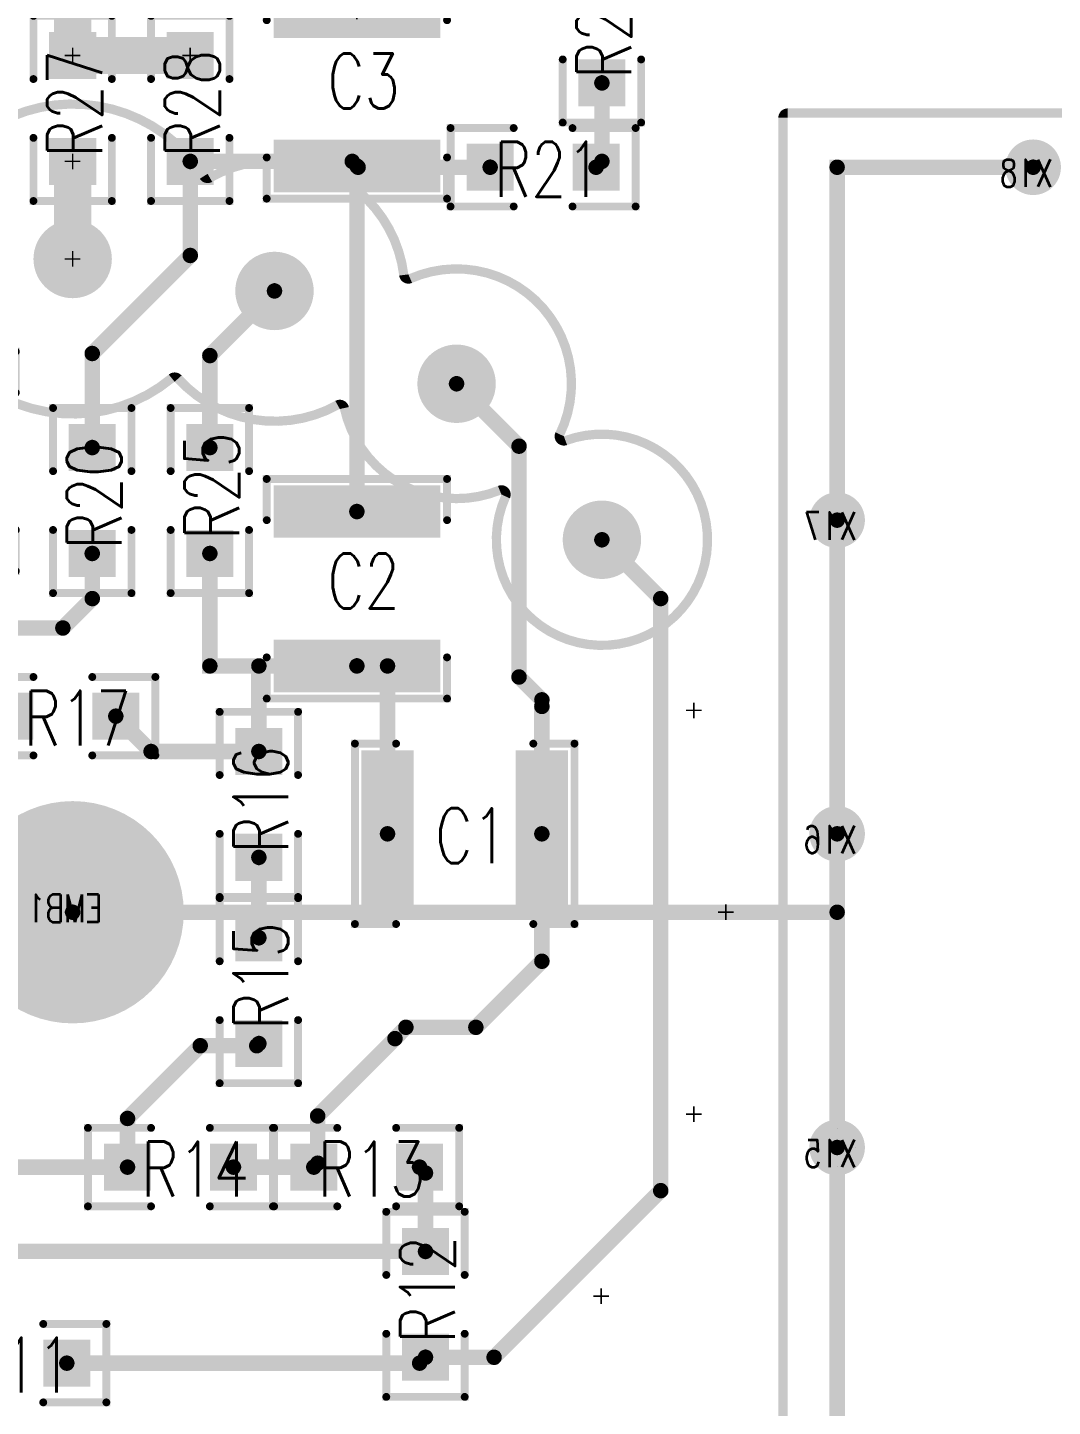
# Model space of a CAD drawing. Extents: x -105 to 180, y -98 to 99.
# Drawn here: x -1.46 to 31.74, y -16.01 to 28.65 of the extents above; entities that cross this region are included whole.
import ezdxf

# ---------------------------------------------------------------- set-up
doc = ezdxf.new("R2010")
doc.units = 0
for name, pattern in [('SIG_23', [2, 1, 1]), ('SIG_24', [2, 1, 1]), ('SIG_25', [2, 1, 1]), ('SIG_26', [2, 1, 1]), ('SIG_27', [2, 1, 1]), ('SIG_28', [2, 1, 1]), ('SIG_30', [2, 1, 1]), ('SIG_31', [2, 1, 1]), ('SIG_32', [2, 1, 1]), ('SIG_33', [2, 1, 1]), ('SIG_54', [2, 1, 1]), ('SIG_58', [2, 1, 1]), ('SIG_61', [2, 1, 1])]:
    doc.linetypes.add(name, pattern=pattern)
for name, color, linetype in [('DRIL_NPLTE_THRU_01', 16, 'CONTINUOUS'), ('DRIL_NPLTE_THRU_02', 176, 'CONTINUOUS'), ('DRIL_NPLTE_THRU_04', 56, 'CONTINUOUS'), ('DRIL_PLTE_THRU_01', 16, 'CONTINUOUS'), ('DRIL_PLTE_THRU_02', 176, 'CONTINUOUS'), ('DRIL_PLTE_THRU_04', 56, 'CONTINUOUS'), ('DRIL_SYMBOL', 5, 'CONTINUOUS'), ('PADS_BOT', 2, 'CONTINUOUS'), ('PADS_INNER', 1, 'CONTINUOUS'), ('PADS_TOP', 1, 'CONTINUOUS'), ('PART_NAME_01', 2, 'CONTINUOUS'), ('PART_NAME_04', 4, 'CONTINUOUS'), ('PART_TOP_2DLINE_00', 254, 'CONTINUOUS'), ('POUR_OUTLINE_01', 1, 'CONTINUOUS'), ('POUR_VIATHERM_01', 1, 'CONTINUOUS'), ('POUR_VIATHERM_04', 2, 'CONTINUOUS'), ('POUR_VOID_04', 2, 'CONTINUOUS'), ('TRACE_01', 1, 'CONTINUOUS'), ('TRACE_04', 2, 'CONTINUOUS'), ('VIAPTS', 1, 'CONTINUOUS')]:
    doc.layers.add(name, color=color, linetype=linetype)
doc.styles.add('W0$127', font='simplex', dxfattribs={"width": 0.75})
doc.styles.add('W0$254', font='simplex', dxfattribs={"width": 0.75})

# ---------------------------------------------------------------- blocks, each defined once
blk = doc.blocks.new('POUR_OUTLINE_51')
at = {"layer": 'POUR_OUTLINE_01', "const_width": 0.3}
blk.add_lwpolyline([(-442.11, -452.1375), (-442.11, -383.205, 0.4142136), (-442.26, -383.055), (-479.76, -383.055, 0.4142136), (-479.91, -383.205), (-479.91, -452.1375, 0.4142136), (-479.76, -452.2875), (-442.26, -452.2875, 0.4142136)], format="xyb", close=True, dxfattribs=at)
blk = doc.blocks.new('POUR_VIATHERM_55')
at = {"layer": 'POUR_VIATHERM_01'}
for points in [[(-478.155, -415.96), (-478.155, -415.96)], [(-478.755, -416.56), (-478.755, -416.56)], [(-477.555, -416.56), (-477.555, -416.56)], [(-478.155, -417.16), (-478.155, -417.16)]]:
    blk.add_lwpolyline(points, dxfattribs=at)
blk = doc.blocks.new('POUR_HEADER_0')
for name in ['POUR_OUTLINE_51', 'POUR_VIATHERM_55']:
    blk.add_blockref(name, (478.155, 383.54))
blk = doc.blocks.new('POUR_VOID_5')
at = {"layer": 'POUR_VOID_04', "const_width": 0.3}
blk.add_lwpolyline([(-486.956, -393.665, -4.964607), (-488.893, -395.471, 0.676408), (-489.086, -395.27, -0.465493), (-494.119, -392.608, 0.502698), (-494.338, -392.509, -0.347652), (-499.504, -391.656, 0.401293), (-499.711, -391.641, -0.296276), (-505.142, -392.282, 0.344346), (-505.323, -392.32, -0.304182), (-511.128, -393.973, 0.36004), (-511.306, -394.044, -0.308704), (-515.949, -396.404, 0.448709), (-516.118, -396.551, -0.398169), (-519.87, -400.419, 0.562848), (-519.993, -400.644, -3.370465), (-523.414, -398.901, 0.562847), (-523.305, -398.669, -0.594014), (-520.086, -392.583, 0.448709), (-519.939, -392.414, -0.4911), (-514.773, -387.239, 0.360041), (-514.612, -387.137, -0.48598), (-506.608, -384.207, 0.344345), (-506.424, -384.187, -0.477045), (-498.675, -385.102, 0.401294), (-498.474, -385.152, -0.535524), (-492.193, -388.299, 0.502698), (-491.984, -388.418, -0.69952), (-487.142, -393.459, 0.676408)], format="xyb", close=True, dxfattribs=at)
blk = doc.blocks.new('POUR_OUTLINE_2')
blk.add_blockref('POUR_VOID_5', (0, 0))
blk = doc.blocks.new('POUR_VIATHERM_49')
at = {"layer": 'POUR_VIATHERM_04'}
for points in [[(-478.155, -415.96), (-478.155, -415.96)], [(-478.755, -416.56), (-478.755, -416.56)], [(-477.555, -416.56), (-477.555, -416.56)], [(-478.155, -417.16), (-478.155, -417.16)]]:
    blk.add_lwpolyline(points, dxfattribs=at)
blk = doc.blocks.new('POUR_HEADER_1')
for name in ['POUR_OUTLINE_2', 'POUR_VIATHERM_49']:
    blk.add_blockref(name, (541.02, 343.535))
blk = doc.blocks.new('SMOOTH_0$254')
at = {"const_width": 0.127}
blk.add_lwpolyline([(-0.0635, 0, 1), (0.0635, 0, 1)], format="xyb", close=True, dxfattribs=at)
blk = doc.blocks.new('PART_BODY_TOP_1')
at = {"layer": 'PART_TOP_2DLINE_00', "const_width": 0.254}
for points in [[(-0.9525, 1.27), (-2.9972, 1.27), (-2.9972, -1.27), (-0.9525, -1.27)], [(0.9525, 1.27), (2.9972, 1.27), (2.9972, -1.27), (0.9525, -1.27)]]:
    blk.add_lwpolyline(points, dxfattribs=at)
at = {"layer": 'PART_TOP_2DLINE_00'}
for p in [(-2.9972, 1.27), (-0.9525, 1.27), (0.9525, 1.27), (2.9972, 1.27), (-2.9972, -1.27), (-0.9525, -1.27), (0.9525, -1.27), (2.9972, -1.27)]:
    blk.add_blockref('SMOOTH_0$254', p, dxfattribs=at)
blk = doc.blocks.new('DRIL_SYMBOL_0')
at = {"layer": 'DRIL_SYMBOL', "const_width": 0.0508}
for points in [[(-0.254, 0), (0.254, 0)], [(0, -0.254), (0, 0.254)]]:
    blk.add_lwpolyline(points, dxfattribs=at)
blk = doc.blocks.new('DRIL_HOLE_0')
blk.add_lwpolyline([(0, 0, 1), (0, 0, 1)], format="xyb", close=True)
blk.add_blockref('DRIL_SYMBOL_0', (0, 0))
blk = doc.blocks.new('PAD_0')
blk.add_lwpolyline([(0, 0, 1), (0, 0, 1)], format="xyb", close=True)
blk = doc.blocks.new('PAD_1')
at = {"const_width": 1.524}
blk.add_lwpolyline([(-0.762, 0), (0.762, 0)], dxfattribs=at)
blk = doc.blocks.new('STK_TOP_5')
at = {"layer": 'DRIL_PLTE_THRU_01'}
blk.add_blockref('DRIL_HOLE_0', (0, 0), dxfattribs=at)
at = {"layer": 'DRIL_PLTE_THRU_02'}
blk.add_blockref('DRIL_HOLE_0', (0, 0), dxfattribs=at)
at = {"layer": 'DRIL_PLTE_THRU_04'}
blk.add_blockref('DRIL_HOLE_0', (0, 0), dxfattribs=at)
at = {"layer": 'PADS_BOT'}
blk.add_blockref('PAD_0', (0, 0), dxfattribs=at)
at = {"layer": 'PADS_INNER'}
blk.add_blockref('PAD_0', (0, 0), dxfattribs=at)
at = {"layer": 'PADS_TOP'}
blk.add_blockref('PAD_1', (0, 0), dxfattribs=at)
blk = doc.blocks.new('SYM_TOP_2')
for name, p in [('PART_BODY_TOP_1', (0, 0)), ('STK_TOP_5', (-1.7145, 0)), ('STK_TOP_5', (1.7145, 0))]:
    blk.add_blockref(name, p)
blk = doc.blocks.new('PART_TOP_1')
blk.add_blockref('SYM_TOP_2', (0, 0))
at = {"layer": 'PART_NAME_01', "style": 'W0$254', "width": 0.75}
blk.add_text('R20', height=1.778, dxfattribs=at).set_placement((-1.5875, -0.9525))
blk = doc.blocks.new('PART_TOP_7')
blk.add_blockref('SYM_TOP_2', (0, 0))
at = {"layer": 'PART_NAME_01', "style": 'W0$254', "width": 0.75}
blk.add_text('R12', height=1.778, dxfattribs=at).set_placement((-1.27, -0.9525))
blk = doc.blocks.new('PART_TOP_8')
blk.add_blockref('SYM_TOP_2', (0, 0))
at = {"layer": 'PART_NAME_01', "style": 'W0$254', "width": 0.75}
blk.add_text('R13', height=1.778, rotation=180, dxfattribs=at).set_placement((1.5875, 0.9525))
blk = doc.blocks.new('PART_TOP_9')
blk.add_blockref('SYM_TOP_2', (0, 0))
at = {"layer": 'PART_NAME_01', "style": 'W0$254', "width": 0.75}
blk.add_text('R14', height=1.778, rotation=180, dxfattribs=at).set_placement((1.27, 0.953))
blk = doc.blocks.new('PART_TOP_10')
blk.add_blockref('SYM_TOP_2', (0, 0))
at = {"layer": 'PART_NAME_01', "style": 'W0$254', "width": 0.75}
blk.add_text('R15', height=1.778, rotation=180, dxfattribs=at).set_placement((1.27, 0.953))
blk = doc.blocks.new('PART_TOP_11')
blk.add_blockref('SYM_TOP_2', (0, 0))
at = {"layer": 'PART_NAME_01', "style": 'W0$254', "width": 0.75}
blk.add_text('R17', height=1.778, rotation=180, dxfattribs=at).set_placement((1.27, 0.953))
blk = doc.blocks.new('PART_TOP_14')
blk.add_blockref('SYM_TOP_2', (0, 0))
at = {"layer": 'PART_NAME_01', "style": 'W0$254', "width": 0.75}
blk.add_text('R21', height=1.778, dxfattribs=at).set_placement((-1.5875, -0.9525))
blk = doc.blocks.new('PART_TOP_16')
blk.add_blockref('SYM_TOP_2', (0, 0))
at = {"layer": 'PART_NAME_01', "style": 'W0$254', "width": 0.75}
blk.add_text('R27', height=1.778, rotation=180, dxfattribs=at).set_placement((1.587, 0.953))
blk = doc.blocks.new('PART_TOP_17')
blk.add_blockref('SYM_TOP_2', (0, 0))
at = {"layer": 'PART_NAME_01', "style": 'W0$254', "width": 0.75}
blk.add_text('R28', height=1.778, dxfattribs=at).set_placement((-1.5875, -0.9525))
blk = doc.blocks.new('PART_TOP_39')
blk.add_blockref('SYM_TOP_2', (0, 0))
at = {"layer": 'PART_NAME_01', "style": 'W0$254', "width": 0.75}
blk.add_text('R25', height=1.778, dxfattribs=at).set_placement((-1.27, -0.9525))
blk = doc.blocks.new('PART_TOP_42')
blk.add_blockref('SYM_TOP_2', (0, 0))
at = {"layer": 'PART_NAME_01', "style": 'W0$254', "width": 0.75}
blk.add_text('R11', height=1.778, dxfattribs=at).set_placement((-1.5875, -0.9525))
blk = doc.blocks.new('DRIL_SYMBOL_0$8')
at = {"layer": 'DRIL_SYMBOL', "const_width": 0.0508}
for points in [[(-0.254, 0), (0.254, 0)], [(0, -0.254), (0, 0.254)]]:
    blk.add_lwpolyline(points, dxfattribs=at)
blk = doc.blocks.new('DRIL_HOLE_0$8')
at = {"const_width": 0.4}
blk.add_lwpolyline([(-0.2, 0, 1), (0.2, 0, 1)], format="xyb", close=True, dxfattribs=at)
blk.add_blockref('DRIL_SYMBOL_0$8', (0, 0))
blk = doc.blocks.new('PAD_8')
at = {"const_width": 1.27}
blk.add_lwpolyline([(0, -0.635, 1), (0, 0.635, 1)], format="xyb", close=True, dxfattribs=at)
blk = doc.blocks.new('STK_BOT_89')
at = {"layer": 'DRIL_PLTE_THRU_01'}
blk.add_blockref('DRIL_HOLE_0$8', (0, 0), dxfattribs=at)
at = {"layer": 'DRIL_PLTE_THRU_02'}
blk.add_blockref('DRIL_HOLE_0$8', (0, 0), dxfattribs=at)
at = {"layer": 'DRIL_PLTE_THRU_04'}
blk.add_blockref('DRIL_HOLE_0$8', (0, 0), dxfattribs=at)
at = {"layer": 'PADS_BOT'}
blk.add_blockref('PAD_8', (0, 0), dxfattribs=at)
at = {"layer": 'PADS_INNER'}
blk.add_blockref('PAD_8', (0, 0), dxfattribs=at)
at = {"layer": 'PADS_TOP'}
blk.add_blockref('PAD_8', (0, 0), dxfattribs=at)
blk = doc.blocks.new('STK_BOT_86')
at = {"layer": 'DRIL_NPLTE_THRU_01'}
blk.add_blockref('DRIL_HOLE_0', (0, 0), dxfattribs=at)
at = {"layer": 'DRIL_NPLTE_THRU_02'}
blk.add_blockref('DRIL_HOLE_0', (0, 0), dxfattribs=at)
at = {"layer": 'DRIL_NPLTE_THRU_04'}
blk.add_blockref('DRIL_HOLE_0', (0, 0), dxfattribs=at)
at = {"layer": 'PADS_BOT'}
blk.add_blockref('PAD_0', (0, 0), dxfattribs=at)
at = {"layer": 'PADS_INNER'}
blk.add_blockref('PAD_0', (0, 0), dxfattribs=at)
at = {"layer": 'PADS_TOP'}
blk.add_blockref('PAD_0', (0, 0), dxfattribs=at)
blk = doc.blocks.new('DRIL_SYMBOL_6$2')
at = {"layer": 'DRIL_SYMBOL', "const_width": 0.0508}
for points in [[(-0.254, 0), (0.254, 0)], [(0, -0.254), (0, 0.254)]]:
    blk.add_lwpolyline(points, dxfattribs=at)
blk = doc.blocks.new('DRIL_HOLE_6$2')
at = {"const_width": 3.1}
blk.add_lwpolyline([(-1.55, 0, 1), (1.55, 0, 1)], format="xyb", close=True, dxfattribs=at)
blk.add_blockref('DRIL_SYMBOL_6$2', (0, 0))
blk = doc.blocks.new('PAD_10')
at = {"const_width": 3.6}
blk.add_lwpolyline([(0, -1.8, 1), (0, 1.8, 1)], format="xyb", close=True, dxfattribs=at)
blk = doc.blocks.new('STK_BOT_161')
at = {"layer": 'DRIL_NPLTE_THRU_01'}
blk.add_blockref('DRIL_HOLE_6$2', (0, 0), dxfattribs=at)
at = {"layer": 'DRIL_NPLTE_THRU_02'}
blk.add_blockref('DRIL_HOLE_6$2', (0, 0), dxfattribs=at)
at = {"layer": 'DRIL_NPLTE_THRU_04'}
blk.add_blockref('DRIL_HOLE_6$2', (0, 0), dxfattribs=at)
at = {"layer": 'PADS_BOT'}
blk.add_blockref('PAD_10', (0, 0), dxfattribs=at)
at = {"layer": 'PADS_INNER'}
blk.add_blockref('PAD_0', (0, 0), dxfattribs=at)
at = {"layer": 'PADS_TOP'}
blk.add_blockref('PAD_0', (0, 0), dxfattribs=at)
blk = doc.blocks.new('SYM_BOT_33')
for name, p in [('STK_BOT_89', (0, 21.15898)), ('STK_BOT_89', (-6.53849, 20.12339)), ('STK_BOT_89', (6.53849, 20.12339)), ('STK_BOT_89', (-12.43694, 17.11798)), ('STK_BOT_89', (12.43694, 17.11798)), ('STK_BOT_89', (17.11798, 12.43694)), ('STK_BOT_89', (-17.145, 12.065)), ('STK_BOT_89', (20.12339, 6.53849)), ('STK_BOT_86', (-20.12339, 6.53849)), ('STK_BOT_161', (0, 0)), ('STK_BOT_86', (-21.15898, 0)), ('STK_BOT_86', (21.15898, 0)), ('STK_BOT_86', (-20.12339, -6.53849)), ('STK_BOT_86', (20.12339, -6.53849)), ('STK_BOT_89', (17.11798, -12.43694)), ('STK_BOT_86', (-17.11798, -12.43694)), ('STK_BOT_89', (12.43694, -17.11798)), ('STK_BOT_86', (-12.43694, -17.11798)), ('STK_BOT_89', (-6.53849, -20.12339)), ('STK_BOT_89', (6.53849, -20.12339)), ('STK_BOT_86', (0, -21.15898))]:
    blk.add_blockref(name, p)
blk = doc.blocks.new('PART_BOT_70')
blk.add_blockref('SYM_BOT_33', (0, 0))
at = {"layer": 'PART_NAME_04', "style": 'W0$127', "width": 0.75}
blk.add_text('EMB1', height=0.889, dxfattribs=at).set_placement((-0.9525, -0.3175))
blk = doc.blocks.new('PAD_12')
at = {"const_width": 0.9}
blk.add_lwpolyline([(0, -0.45, 1), (0, 0.45, 1)], format="xyb", close=True, dxfattribs=at)
blk = doc.blocks.new('STK_BOT_110')
at = {"layer": 'DRIL_PLTE_THRU_01'}
blk.add_blockref('DRIL_HOLE_0$8', (0, 0), dxfattribs=at)
at = {"layer": 'DRIL_PLTE_THRU_02'}
blk.add_blockref('DRIL_HOLE_0$8', (0, 0), dxfattribs=at)
at = {"layer": 'DRIL_PLTE_THRU_04'}
blk.add_blockref('DRIL_HOLE_0$8', (0, 0), dxfattribs=at)
at = {"layer": 'PADS_BOT'}
blk.add_blockref('PAD_12', (0, 0), dxfattribs=at)
at = {"layer": 'PADS_INNER'}
blk.add_blockref('PAD_12', (0, 0), dxfattribs=at)
at = {"layer": 'PADS_TOP'}
blk.add_blockref('PAD_12', (0, 0), dxfattribs=at)
blk = doc.blocks.new('SYM_BOT_10')
blk.add_blockref('STK_BOT_110', (0, 0))
blk = doc.blocks.new('PART_BOT_84')
blk.add_blockref('SYM_BOT_10', (0, 0))
at = {"layer": 'PART_NAME_04', "style": 'W0$127', "width": 0.75}
blk.add_text('X18', height=0.889, dxfattribs=at).set_placement((-0.635, -0.635))
blk = doc.blocks.new('PART_BOT_85')
blk.add_blockref('SYM_BOT_10', (0, 0))
at = {"layer": 'PART_NAME_04', "style": 'W0$127', "width": 0.75}
blk.add_text('X17', height=0.889, dxfattribs=at).set_placement((-0.635, -0.635))
blk = doc.blocks.new('PART_BOT_88')
blk.add_blockref('SYM_BOT_10', (0, 0))
at = {"layer": 'PART_NAME_04', "style": 'W0$127', "width": 0.75}
blk.add_text('X15', height=0.889, dxfattribs=at).set_placement((-0.635, -0.635))
blk = doc.blocks.new('PART_BOT_89')
blk.add_blockref('SYM_BOT_10', (0, 0))
at = {"layer": 'PART_NAME_04', "style": 'W0$127', "width": 0.75}
blk.add_text('X16', height=0.889, dxfattribs=at).set_placement((-0.635, -0.635))
blk = doc.blocks.new('PART_TOP_103')
blk.add_blockref('SYM_TOP_2', (0, 0))
at = {"layer": 'PART_NAME_01', "style": 'W0$254', "width": 0.75}
blk.add_text('R16', height=1.778, dxfattribs=at).set_placement((-1.5875, -0.9525))
blk = doc.blocks.new('PART_TOP_105')
blk.add_blockref('SYM_TOP_2', (0, 0))
at = {"layer": 'PART_NAME_01', "style": 'W0$254', "width": 0.75}
blk.add_text('R22', height=1.778, dxfattribs=at).set_placement((-1.5875, -0.9525))
blk = doc.blocks.new('PART_BODY_TOP_22')
at = {"layer": 'PART_TOP_2DLINE_00', "const_width": 0.254}
for points in [[(-2.2225, 2.921), (-3.556, 2.921), (-3.556, -2.921), (-2.2225, -2.921)], [(2.2225, 2.921), (3.556, 2.921), (3.556, -2.921), (2.2225, -2.921)]]:
    blk.add_lwpolyline(points, dxfattribs=at)
at = {"layer": 'PART_TOP_2DLINE_00'}
for p in [(-3.556, 2.921), (-2.2225, 2.921), (2.2225, 2.921), (3.556, 2.921), (-3.556, -2.921), (-2.2225, -2.921), (2.2225, -2.921), (3.556, -2.921)]:
    blk.add_blockref('SMOOTH_0$254', p, dxfattribs=at)
blk = doc.blocks.new('PAD_13')
at = {"const_width": 1.7}
blk.add_lwpolyline([(-2.7, 0), (2.7, 0)], dxfattribs=at)
blk = doc.blocks.new('STK_TOP_122')
at = {"layer": 'DRIL_PLTE_THRU_01'}
blk.add_blockref('DRIL_HOLE_0', (0, 0), dxfattribs=at)
at = {"layer": 'DRIL_PLTE_THRU_02'}
blk.add_blockref('DRIL_HOLE_0', (0, 0), dxfattribs=at)
at = {"layer": 'DRIL_PLTE_THRU_04'}
blk.add_blockref('DRIL_HOLE_0', (0, 0), dxfattribs=at)
at = {"layer": 'PADS_BOT'}
blk.add_blockref('PAD_0', (0, 0), dxfattribs=at)
at = {"layer": 'PADS_INNER'}
blk.add_blockref('PAD_0', (0, 0), dxfattribs=at)
at = {"layer": 'PADS_TOP', "rotation": 90}
blk.add_blockref('PAD_13', (0, 0), dxfattribs=at)
blk = doc.blocks.new('SYM_TOP_16')
for name, p in [('STK_TOP_122', (-2.5, 0)), ('STK_TOP_122', (2.5, 0)), ('PART_BODY_TOP_22', (0, 0))]:
    blk.add_blockref(name, p)
blk = doc.blocks.new('PART_TOP_107')
blk.add_blockref('SYM_TOP_16', (0, 0))
at = {"layer": 'PART_NAME_01', "style": 'W0$254', "width": 0.75}
blk.add_text('C1', height=1.778, rotation=180, dxfattribs=at).set_placement((0.952, 0.952))
blk = doc.blocks.new('PART_TOP_108')
blk.add_blockref('SYM_TOP_16', (0, 0))
at = {"layer": 'PART_NAME_01', "style": 'W0$254', "width": 0.75}
blk.add_text('C2', height=1.778, rotation=270, dxfattribs=at).set_placement((-0.635, 0.9525))
blk = doc.blocks.new('PART_TOP_109')
blk.add_blockref('SYM_TOP_16', (0, 0))
at = {"layer": 'PART_NAME_01', "style": 'W0$254', "width": 0.75}
blk.add_text('C3', height=1.778, rotation=270, dxfattribs=at).set_placement((-0.635, 0.9525))
blk = doc.blocks.new('PART_TOP_111')
blk.add_blockref('SYM_TOP_16', (0, 0))
at = {"layer": 'PART_NAME_01', "style": 'W0$254', "width": 0.75}
blk.add_text('C5', height=1.778, rotation=180, dxfattribs=at).set_placement((1.27, 0.953))
blk = doc.blocks.new('SMOOTH_0$5')
at = {"const_width": 0.25}
blk.add_lwpolyline([(-0.125, 0, 1), (0.125, 0, 1)], format="xyb", close=True, dxfattribs=at)
blk = doc.blocks.new('SMOOTH_0$3')
at = {"const_width": 0.15}
blk.add_lwpolyline([(-0.075, 0, 1), (0.075, 0, 1)], format="xyb", close=True, dxfattribs=at)
blk = doc.blocks.new('SMOOTH_1$2')
at = {"const_width": 0.6}
blk.add_lwpolyline([(-0.3, 0, 1), (0.3, 0, 1)], format="xyb", close=True, dxfattribs=at)
blk = doc.blocks.new('DRIL_SYMBOL_0$6')
at = {"layer": 'DRIL_SYMBOL', "const_width": 0.0508}
for points in [[(-0.254, 0), (0.254, 0)], [(0, -0.254), (0, 0.254)]]:
    blk.add_lwpolyline(points, dxfattribs=at)
blk = doc.blocks.new('DRIL_HOLE_0$6')
at = {"const_width": 0.3}
blk.add_lwpolyline([(-0.15, 0, 1), (0.15, 0, 1)], format="xyb", close=True, dxfattribs=at)
blk.add_blockref('DRIL_SYMBOL_0$6', (0, 0))
blk = doc.blocks.new('PAD_19')
at = {"const_width": 0.6}
blk.add_lwpolyline([(0, -0.3, 1), (0, 0.3, 1)], format="xyb", close=True, dxfattribs=at)
blk = doc.blocks.new('STK_TOP_22')
at = {"layer": 'DRIL_PLTE_THRU_01'}
blk.add_blockref('DRIL_HOLE_0$6', (0, 0), dxfattribs=at)
at = {"layer": 'DRIL_PLTE_THRU_02'}
blk.add_blockref('DRIL_HOLE_0$6', (0, 0), dxfattribs=at)
at = {"layer": 'DRIL_PLTE_THRU_04'}
blk.add_blockref('DRIL_HOLE_0$6', (0, 0), dxfattribs=at)
at = {"layer": 'PADS_BOT'}
blk.add_blockref('PAD_19', (0, 0), dxfattribs=at)
at = {"layer": 'PADS_INNER'}
blk.add_blockref('PAD_19', (0, 0), dxfattribs=at)
at = {"layer": 'PADS_TOP'}
blk.add_blockref('PAD_19', (0, 0), dxfattribs=at)
blk = doc.blocks.new('SYM_TOP_1')
blk.add_blockref('STK_TOP_22', (0, 0))

msp = doc.modelspace()

# ---------------------------------------------------------------- linework, layer by layer
at = {"layer": 'TRACE_01', "linetype": 'SIG_31', "const_width": 1.2}
for points in [[(0, 32.195), (0, 27.7495)], [(0, 27.7495), (3.81, 27.7495)]]:
    msp.add_lwpolyline(points, dxfattribs=at)
at = {"layer": 'TRACE_01', "linetype": 'SIG_58', "const_width": 0.5}
msp.add_lwpolyline([(16.9545, 24.13), (17.145, 24.3205), (17.145, 26.8605)], dxfattribs=at)
at = {"layer": 'TRACE_01', "linetype": 'SIG_30', "const_width": 1.2}
msp.add_lwpolyline([(0, 24.3205), (0, 21.15898)], dxfattribs=at)
at = {"layer": 'TRACE_01', "linetype": 'SIG_33', "const_width": 0.5}
for points in [[(0.635, 15.0495), (0.635, 18.0975), (3.81, 21.2725), (3.81, 24.3205)], [(3.81, 24.3205), (9.057, 24.3205), (9.2075, 24.17)], [(9.2075, 24.17), (9.2475, 24.13), (13.5255, 24.13)], [(9.2075, 12.9775), (9.2075, 24.17)]]:
    msp.add_lwpolyline(points, dxfattribs=at)
at = {"layer": 'TRACE_01', "linetype": 'SIG_27', "const_width": 0.5}
msp.add_lwpolyline([(4.445, 15.0495), (4.445, 18.0299), (6.53849, 20.12339)], dxfattribs=at)
at = {"layer": 'TRACE_01', "linetype": 'SIG_25', "const_width": 0.5}
for points in [[(12.43694, 17.11798), (14.45996, 15.09496), (14.45996, 7.62), (15.2, 6.87996), (15.2, 6.6675)], [(15.2, 2.54), (15.2, 6.6675)], [(7.8105, -8.255), (7.9375, -8.128), (7.9375, -6.59727), (10.44174, -4.09303), (10.795, -3.7265), (13.061, -3.7265), (15.2, -1.5875), (15.2, 2.54)], [(5.207, -8.255), (7.8105, -8.255)]]:
    msp.add_lwpolyline(points, dxfattribs=at)
at = {"layer": 'TRACE_01', "linetype": 'SIG_23'}
for points, const_width in [([(17.145, 12.065), (19.05, 10.16)], 0.5), ([(11.43, -14.4145), (13.6525, -14.4145), (19.05, -9.017), (19.05, 10.16)], 0.5), ([(11.2395, -14.605), (11.43, -14.4145)], 0.3), ([(-0.1905, -14.605), (11.2395, -14.605)], 0.5)]:
    msp.add_lwpolyline(points, dxfattribs=dict(at, const_width=const_width))
at = {"layer": 'TRACE_01', "linetype": 'SIG_28', "const_width": 0.5}
msp.add_lwpolyline([(-3.048, 9.2075), (-0.3175, 9.2075), (0.635, 10.16), (0.635, 11.6205)], dxfattribs=at)
at = {"layer": 'TRACE_01', "linetype": 'SIG_32', "const_width": 0.5}
for points in [[(4.445, 11.6205), (4.445, 7.9775), (9.2075, 7.9775)], [(6.0325, 5.207), (6.0325, 7.9775), (9.2075, 7.9775)], [(9.2075, 7.9775), (10.2, 7.9775), (10.2, 2.54)], [(1.397, 6.35), (2.54, 5.207), (6.0325, 5.207)]]:
    msp.add_lwpolyline(points, dxfattribs=at)
at = {"layer": 'TRACE_01', "linetype": 'SIG_24', "const_width": 0.5}
for points in [[(-20.12339, 6.53849), (-20.12339, 1.51789), (-7.62, -10.9855), (11.43, -10.9855)], [(11.2395, -8.255), (11.43, -8.4455), (11.43, -10.9855)]]:
    msp.add_lwpolyline(points, dxfattribs=at)
at = {"layer": 'TRACE_01', "linetype": 'SIG_26', "const_width": 0.5}
for points in [[(-15.5175, 6.0325), (-15.5175, 1.27), (-5.9925, -8.255), (1.778, -8.255)], [(1.778, -8.255), (1.778, -6.67912), (4.13331, -4.32381), (5.96319, -4.32381), (6.0325, -4.2545)]]:
    msp.add_lwpolyline(points, dxfattribs=at)
at = {"layer": 'TRACE_01', "linetype": 'SIG_54', "const_width": 0.5}
msp.add_lwpolyline([(6.0325, 1.778), (6.0325, -0.8255)], dxfattribs=at)
at = {"layer": 'TRACE_04', "linetype": 'SIG_61', "const_width": 0.5}
for points in [[(24.765, 12.7), (24.765, 24.13), (31.115, 24.13)], [(24.765, 2.54), (24.765, 12.7)], [(24.765, -7.62), (24.765, 2.54)], [(24.765, -7.62), (24.765, 0), (0, 0)], [(24.765, -17.78), (24.765, -7.62)], [(24.765, -17.78), (24.765, -7.62)]]:
    msp.add_lwpolyline(points, dxfattribs=at)

# ---------------------------------------------------------------- block references
at = {"linetype": 'SIG_61'}
for name, p in [('POUR_HEADER_1', (-38.1, 65.405)), ('POUR_HEADER_0', (24.765, 25.4))]:
    msp.add_blockref(name, p, dxfattribs=at)
for name, p, rotation in [('PART_TOP_105', (17.145, 28.575), 90), ('PART_TOP_109', (9.2075, 26.67), 90), ('PART_TOP_16', (0, 26.035), 270), ('PART_TOP_17', (3.81, 26.035), 90), ('PART_TOP_111', (-4.7625, 14.605), 270), ('PART_TOP_1', (0.635, 13.335), 90), ('PART_TOP_39', (4.445, 13.335), 90), ('PART_TOP_108', (9.2075, 10.4775), 90), ('PART_TOP_11', (-0.3175, 6.35), 180), ('PART_TOP_103', (6.0325, 3.4925), 90), ('PART_TOP_107', (12.7, 2.54), 180), ('PART_TOP_10', (6.0325, -2.54), 270), ('PART_TOP_9', (3.4925, -8.255), 180), ('PART_TOP_8', (9.525, -8.255), 180), ('PART_TOP_7', (11.43, -12.7), 90)]:
    msp.add_blockref(name, p, dxfattribs=dict(rotation=rotation))
for name, p in [('PART_TOP_14', (15.24, 24.13)), ('PART_TOP_42', (-1.905, -14.605))]:
    msp.add_blockref(name, p)
at = {"xscale": -1}
for name, p in [('PART_BOT_84', (31.115, 24.13)), ('PART_BOT_70', (0, 0)), ('PART_BOT_85', (24.765, 12.7)), ('PART_BOT_89', (24.765, 2.54)), ('PART_BOT_88', (24.765, -7.62))]:
    msp.add_blockref(name, p, dxfattribs=at)
at = {"layer": 'TRACE_01'}
for name, p in [('SMOOTH_1$2', (0, 27.7495)), ('SMOOTH_1$2', (0, 27.7495)), ('SMOOTH_1$2', (3.81, 27.7495)), ('SMOOTH_0$5', (17.145, 26.8605)), ('SMOOTH_1$2', (0, 24.3205)), ('SMOOTH_0$5', (3.81, 24.3205)), ('SMOOTH_0$5', (3.81, 24.3205)), ('SMOOTH_0$5', (9.057, 24.3205)), ('SMOOTH_0$5', (17.145, 24.3205)), ('SMOOTH_0$5', (9.2075, 24.17)), ('SMOOTH_0$5', (9.2075, 24.17)), ('SMOOTH_0$5', (9.2075, 24.17)), ('SMOOTH_0$5', (9.2475, 24.13)), ('SMOOTH_0$5', (13.5255, 24.13)), ('SMOOTH_0$5', (16.9545, 24.13)), ('SMOOTH_1$2', (0, 21.15898)), ('SMOOTH_0$5', (3.81, 21.2725)), ('SMOOTH_0$5', (6.53849, 20.12339)), ('SMOOTH_0$5', (0.635, 18.0975)), ('SMOOTH_0$5', (4.445, 18.0299)), ('SMOOTH_0$5', (12.43694, 17.11798)), ('SMOOTH_0$5', (0.635, 15.0495)), ('SMOOTH_0$5', (4.445, 15.0495)), ('SMOOTH_0$5', (14.45996, 15.09496)), ('SMOOTH_0$5', (9.2075, 12.9775)), ('SMOOTH_0$5', (17.145, 12.065)), ('SMOOTH_0$5', (0.635, 11.6205)), ('SMOOTH_0$5', (4.445, 11.6205)), ('SMOOTH_0$5', (0.635, 10.16)), ('SMOOTH_0$5', (19.05, 10.16)), ('SMOOTH_0$5', (19.05, 10.16)), ('SMOOTH_0$5', (-0.3175, 9.2075)), ('SMOOTH_0$5', (4.445, 7.9775)), ('SMOOTH_0$5', (6.0325, 7.9775)), ('SMOOTH_0$5', (9.2075, 7.9775)), ('SMOOTH_0$5', (9.2075, 7.9775)), ('SMOOTH_0$5', (9.2075, 7.9775)), ('SMOOTH_0$5', (10.2, 7.9775)), ('SMOOTH_0$5', (14.45996, 7.62)), ('SMOOTH_0$5', (15.2, 6.87996)), ('SMOOTH_0$5', (15.2, 6.6675)), ('SMOOTH_0$5', (15.2, 6.6675)), ('SMOOTH_0$5', (1.397, 6.35)), ('SMOOTH_0$5', (2.54, 5.207)), ('SMOOTH_0$5', (6.0325, 5.207)), ('SMOOTH_0$5', (6.0325, 5.207)), ('SMOOTH_0$5', (10.2, 2.54)), ('SMOOTH_0$5', (15.2, 2.54)), ('SMOOTH_0$5', (15.2, 2.54)), ('SMOOTH_0$5', (6.0325, 1.778)), ('SMOOTH_0$5', (6.0325, -0.8255)), ('SMOOTH_0$5', (15.2, -1.5875)), ('SMOOTH_0$5', (10.795, -3.7265)), ('SMOOTH_0$5', (13.061, -3.7265)), ('SMOOTH_0$5', (6.0325, -4.2545)), ('SMOOTH_0$5', (10.44174, -4.09303)), ('SMOOTH_0$5', (4.13331, -4.32381)), ('SMOOTH_0$5', (5.96319, -4.32381)), ('SMOOTH_0$5', (1.778, -6.67912)), ('SMOOTH_0$5', (7.9375, -6.59727)), ('SMOOTH_0$5', (1.778, -8.255)), ('SMOOTH_0$5', (1.778, -8.255)), ('SMOOTH_0$5', (5.207, -8.255)), ('SMOOTH_0$5', (7.8105, -8.255)), ('SMOOTH_0$5', (7.8105, -8.255)), ('SMOOTH_0$5', (7.9375, -8.128)), ('SMOOTH_0$5', (11.2395, -8.255)), ('SMOOTH_0$5', (11.43, -8.4455)), ('SMOOTH_0$5', (19.05, -9.017)), ('SMOOTH_0$5', (11.43, -10.9855)), ('SMOOTH_0$5', (11.43, -10.9855)), ('SMOOTH_0$5', (11.43, -14.4145)), ('SMOOTH_0$3', (11.43, -14.4145)), ('SMOOTH_0$5', (13.6525, -14.4145)), ('SMOOTH_0$5', (-0.1905, -14.605)), ('SMOOTH_0$5', (11.2395, -14.605)), ('SMOOTH_0$3', (11.2395, -14.605))]:
    msp.add_blockref(name, p, dxfattribs=at)
at = {"layer": 'TRACE_04'}
for p in [(24.765, 24.13), (31.115, 24.13), (24.765, 12.7), (24.765, 12.7), (24.765, 2.54), (24.765, 2.54), (0, 0), (24.765, 0), (24.765, -7.62), (24.765, -7.62), (24.765, -7.62), (24.765, -7.62)]:
    msp.add_blockref('SMOOTH_0$5', p, dxfattribs=at)
at = {"layer": 'VIAPTS', "linetype": 'SIG_61'}
msp.add_blockref('SYM_TOP_1', (24.765, -7.62), dxfattribs=at)

doc.saveas('drawing.dxf')
